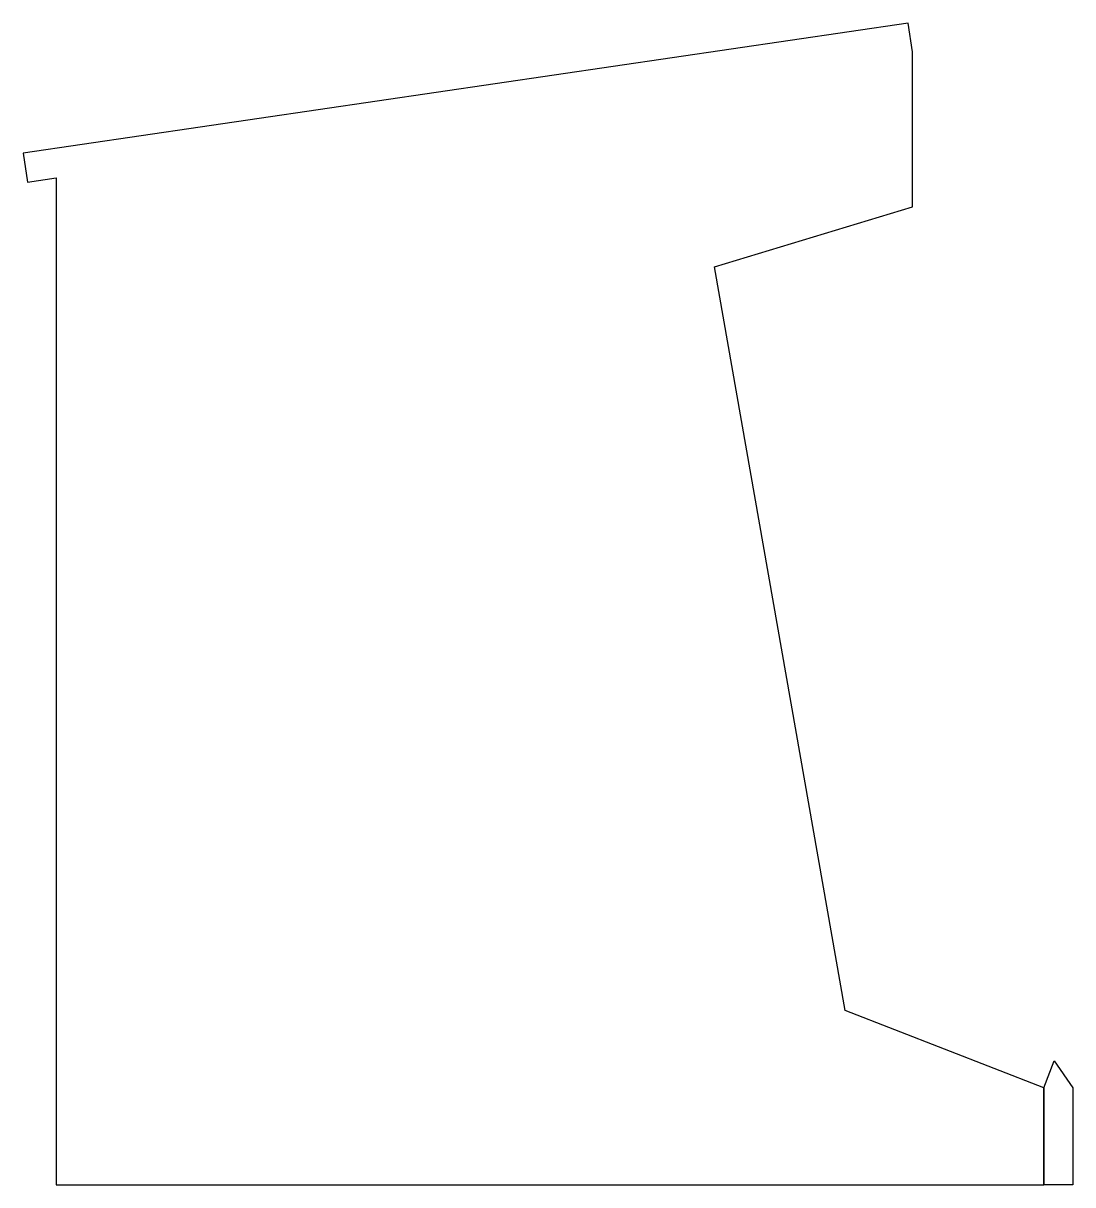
# Model space of a CAD drawing. Header units: inches. Extents: x -23 to 4.1, y 0 to 30.
import ezdxf

# ---------------------------------------------------------------- set-up
doc = ezdxf.new("R2010")
doc.units = ezdxf.units.IN
doc.layers.get('0').update_dxf_attribs({"linetype": 'CONTINUOUS'})

msp = doc.modelspace()

# ---------------------------------------------------------------- linework, layer by layer
for p, q in [((3.389, 2.5), (3.662, 3.199)), ((3.662, 3.199), (4.139, 2.5)), ((3.389, 2.5), (3.389, 0)), ((3.389, 0), (3.389, 2.5)), ((4.139, 2.5), (4.139, 0)), ((4.139, 0), (3.389, 0))]:
    msp.add_line(p, q)
msp.add_lwpolyline([(-22.111, 0), (3.389, 0), (3.389, 2.5), (-1.735, 4.5), (-5.111, 23.705), (0, 25.25), (0, 29.25), (-0.109, 29.992), (-22.962, 26.633), (-22.853, 25.891), (-22.111, 26)], close=True)

doc.saveas('drawing.dxf')
